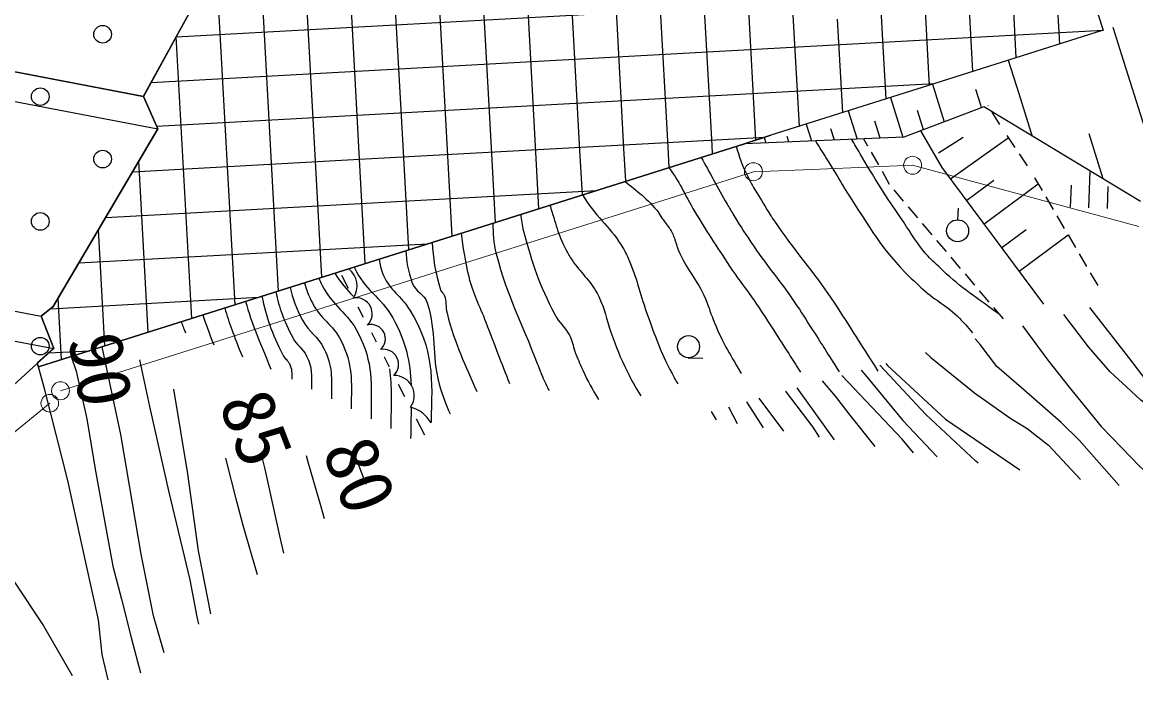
# Model space of a CAD drawing. Units: millimetres, scale not verified. Extents: x 40004 to 680061, y 20002 to 380034.
# Drawn here: x 323980 to 361869, y 241114 to 263477 of the extents above; entities that cross this region are included whole.
import ezdxf
from ezdxf.enums import TextEntityAlignment as Align

# ---------------------------------------------------------------- set-up
doc = ezdxf.new("R2010")
doc.units = ezdxf.units.MM
doc.header["$LTSCALE"] = 1000.09
doc.layers.add('M-BGD', color=7, linetype='Continuous', lineweight=25)
doc.layers.add('M-BMK-ROW', color=30, linetype='Continuous', lineweight=13)
doc.styles.add('ＭＳ ゴシック', font='')
doc.styles.get('ＭＳ ゴシック').set_extended_font_data('MS Gothic')

msp = doc.modelspace()

# ---------------------------------------------------------------- linework, layer by layer
at = {"layer": 'M-BGD'}
for p, q in [((336958, 258877), (336136, 273900)), ((338457, 258938), (337655, 273593)), ((339957, 258998), (339174, 273291)), ((341456, 259059), (340693, 272993)), ((335459, 258816), (334704, 272614)), ((342955, 259120), (342212, 272700)), ((333960, 258756), (333220, 272283)), ((344454, 259180), (343730, 272411)), ((353278, 262652), (352833, 270776)), ((354831, 261718), (354350, 270519)), ((356329, 261805), (355866, 270267)), ((357806, 262272), (357382, 270019)), ((358612, 269821), (360762, 263206)), ((332461, 258695), (331863, 269623)), ((359283, 262738), (358952, 268775)), ((328107, 260958), (331638, 267411)), ((328108, 260961), (331638, 267413)), ((328109, 260961), (331639, 267414)), ((328109, 260958), (331639, 267411)), ((328109, 260958), (331639, 267411)), ((345953, 259241), (345511, 267323)), ((347452, 259302), (347064, 266389)), ((331223, 253869), (330587, 265489)), ((348945, 259471), (348618, 265454)), ((350422, 259938), (350171, 264520)), ((329216, 262982), (350768, 264161)), ((351899, 260404), (351724, 263586)), ((329746, 253402), (329221, 262992)), ((353058, 262784), (360760, 263206)), ((360762, 263206), (355252, 261465)), ((361091, 263310), (361101, 263277)), ((361101, 263277), (361386, 262374)), ((328369, 261433), (353058, 262784)), ((353375, 260871), (353278, 262652)), ((320332, 262445), (328108, 260961)), ((320332, 262442), (328109, 260958)), ((320334, 262445), (328109, 260961)), ((361386, 262374), (362169, 259897)), ((357532, 262185), (357891, 261049)), ((319810, 261524), (328590, 259848)), ((319813, 261526), (328592, 259851)), ((355252, 261465), (349456, 259632)), ((354852, 261338), (354831, 261718)), ((328551, 259941), (355012, 261389)), ((354950, 261369), (355355, 260088)), ((356595, 260657), (356425, 261193)), ((328591, 259851), (328108, 260961)), ((328592, 259851), (328109, 260961)), ((328591, 259848), (328109, 260958)), ((353520, 260917), (353947, 259565)), ((357891, 261049), (358304, 259741)), ((352089, 260465), (352394, 259502)), ((356696, 260596), (353976, 259566)), ((354652, 259822), (354444, 260480)), ((356623, 260569), (356595, 260657)), ((358130, 259734), (356696, 260596)), ((356835, 260649), (356843, 260636)), ((356975, 260424), (357238, 259999)), ((350659, 260013), (350840, 259439)), ((353170, 259533), (352987, 260112)), ((325030, 253807), (328590, 259848)), ((325031, 253811), (328591, 259851)), ((325031, 253807), (328591, 259848)), ((325033, 253811), (328592, 259851)), ((327801, 258506), (328591, 259848)), ((335459, 258816), (349264, 259572)), ((348551, 259346), (349456, 259632)), ((349456, 259632), (348551, 259346)), ((353976, 259566), (348558, 259346)), ((349228, 259560), (349287, 259376)), ((350063, 259407), (350004, 259597)), ((351617, 259470), (351495, 259854)), ((354673, 259594), (354560, 259787)), ((355287, 258541), (354673, 259594)), ((355161, 259034), (355997, 259564)), ((355568, 258150), (357529, 259549)), ((357479, 259627), (357757, 259212)), ((362035, 257386), (358130, 259734)), ((358304, 259741), (358348, 259603)), ((360764, 258150), (360279, 259685)), ((348551, 259346), (324528, 251753)), ((344514, 258070), (344454, 259180)), ((345991, 258537), (345953, 259241)), ((347468, 259004), (347452, 259302)), ((352608, 259510), (352741, 259276)), ((327734, 258394), (335459, 258816)), ((335653, 255270), (335459, 258816)), ((337130, 255736), (336958, 258877)), ((338607, 256203), (338457, 258938)), ((340084, 256670), (339957, 258998)), ((341561, 257137), (341456, 259059)), ((343038, 257604), (342955, 259120)), ((352865, 259059), (353112, 258624)), ((357897, 259004), (358176, 258589)), ((325031, 253807), (327801, 258506)), ((328269, 252936), (327951, 258760)), ((332700, 254336), (332461, 258695)), ((334177, 254803), (333960, 258756)), ((353236, 258407), (353483, 257973)), ((358740, 253893), (355287, 258541)), ((360278, 257165), (360319, 258415)), ((356119, 257421), (357036, 258102)), ((358428, 258186), (358681, 257754)), ((326820, 256841), (343516, 257755)), ((353637, 257776), (353960, 257394)), ((356715, 256618), (358549, 257980)), ((359654, 257186), (359678, 257935)), ((360903, 257145), (360927, 257895)), ((358807, 257538), (359060, 257107)), ((354121, 257204), (354445, 256822)), ((355821, 256759), (355834, 257159)), ((359186, 256891), (359439, 256460)), ((354606, 256632), (354929, 256250)), ((326792, 252469), (326576, 256428)), ((357312, 255815), (358140, 256431)), ((357908, 255013), (359565, 256244)), ((359565, 256244), (359818, 255812)), ((325905, 255289), (337768, 255938)), ((355091, 256059), (355414, 255678)), ((355576, 255487), (355899, 255106)), ((359944, 255597), (360196, 255165)), ((316163, 255093), (324622, 253478)), ((316165, 255096), (324623, 253481)), ((316165, 255092), (324624, 253478)), ((316167, 255095), (324625, 253481)), ((335085, 254420), (334854, 254864)), ((356061, 254915), (356384, 254533)), ((360323, 254949), (360575, 254518)), ((356546, 254343), (356869, 253961)), ((315642, 254174), (325053, 252378)), ((315644, 254177), (325053, 252381)), ((315644, 254174), (325055, 252377)), ((315646, 254177), (325053, 252382)), ((324940, 253734), (332020, 254121)), ((325316, 252002), (325201, 254095)), ((324623, 253481), (325031, 253811)), ((324623, 253481), (324625, 253479)), ((324624, 253478), (325031, 253807)), ((324625, 253481), (325033, 253811)), ((324625, 253481), (324626, 253479)), ((335595, 253440), (335412, 253792)), ((357031, 253771), (357354, 253389)), ((361631, 252072), (360308, 253779)), ((325055, 252377), (324624, 253478)), ((324625, 253479), (325054, 252381)), ((324626, 253479), (325056, 252381)), ((336034, 252596), (335869, 252913)), ((325054, 252380), (324490, 251878)), ((324490, 251874), (325055, 252377)), ((325054, 252379), (324492, 251878)), ((325053, 252382), (325056, 252381)), ((325053, 252381), (325054, 252381)), ((325054, 252381), (325054, 252380)), ((325056, 252381), (325054, 252379)), ((324887, 252228), (326271, 252304)), ((336477, 251744), (336302, 252082)), ((346639, 252068), (347139, 252052)), ((362638, 250771), (361631, 252072)), ((324490, 251874), (320103, 247885)), ((324528, 251753), (324490, 251874)), ((324494, 251878), (324493, 251881)), ((324529, 251753), (324494, 251878)), ((337001, 250737), (336785, 251151)), ((351618, 249275), (350349, 251042)), ((349208, 249680), (348632, 250570)), ((349897, 249564), (349060, 250687)), ((347419, 250236), (347587, 249956)), ((348009, 250399), (348311, 249833)), ((337680, 249431), (337396, 249977)), ((335280, 248774), (335676, 247765))]:
    msp.add_line(p, q, dxfattribs=at)
for points in [[(335179, 272720), (332528, 272129), (332778, 271063), (331162, 268520), (331639, 267411), (328109, 260958), (328591, 259848), (327801, 258506)], [(327801, 258506), (325031, 253807), (324624, 253478), (325055, 252377), (324490, 251874), (324528, 251753), (348551, 259346)], [(361555, 251074), (361004, 251582), (360266, 252438), (359425, 253537)], [(358018, 253150), (358881, 251987), (359608, 251068), (360698, 249723), (361397, 249000)], [(328804, 242023), (328450, 243290), (328030, 245386), (327330, 249459), (326703, 252440)], [(361304, 247722), (359939, 249262), (359334, 249863), (358061, 250977), (357145, 251769), (356571, 252520), (356410, 252708)], [(325641, 252105), (325808, 251606), (326179, 249986), (326463, 248275), (326860, 246084), (327059, 244973), (327361, 243850), (327697, 242507), (327998, 241349)], [(327971, 251990), (328306, 250413), (328960, 247538), (329676, 244513), (329923, 243249), (329975, 243001)], [(354720, 252243), (354900, 252070), (356383, 250878), (357581, 250019), (358178, 249662), (358903, 249088), (359985, 247926)], [(326899, 241114), (326697, 241969), (326569, 243149), (326139, 245103), (325527, 247887), (324759, 250924), (324529, 251753)], [(352527, 251641), (352722, 251412), (353941, 249933), (355109, 248701)], [(356508, 248476), (356428, 248549), (354732, 250138), (353160, 251814)], [(353360, 251870), (353417, 251806), (355392, 249972), (357928, 248249)], [(352997, 249047), (352156, 250111), (351655, 250757), (351213, 251279)], [(354307, 248832), (353919, 249301), (351873, 251461)], [(330398, 243355), (329972, 245493), (329617, 248112), (329138, 250995)], [(349951, 250932), (349977, 250899), (350879, 249707), (351100, 249362)], [(363614, 249439), (362047, 250619), (361555, 251074)], [(361397, 249000), (361986, 248391), (362842, 247593), (362998, 247463)], [(331984, 244680), (331497, 246363), (331283, 247172), (330905, 248645)], [(332137, 248681), (332233, 248271), (332758, 245908), (332869, 245420)], [(334265, 246586), (334149, 246992), (333712, 248516), (333646, 248726)], [(311891, 242940), (312473, 243431), (314224, 244540), (315565, 245415), (317061, 246085), (318320, 246374), (319882, 246420), (321325, 245960), (322602, 245364), (323715, 244430), (324707, 242943), (325674, 241263)]]:
    msp.add_lwpolyline(points, dxfattribs=at)
for centre, radius in [((326713, 263068), 300), ((324592, 260946), 300), ((326713, 258825), 300), ((324592, 256703), 300), ((355808, 256384), 375), ((324592, 252460), 300), ((346651, 252443), 375)]:
    msp.add_circle(centre, radius, dxfattribs=at)
for centre, radius, start, end in [((334612, 254505), 758, 327.6645, 50.7455), ((335339, 253559), 548, 315.8335, 99.1323), ((335855, 252713), 480, 310.0949, 104.8709), ((336267, 251838), 518, 313.505, 101.4607), ((336633, 250779), 683, 324.2095, 90.7563), ((336963, 249357), 1047, 27.8875, 77.6467)]:
    msp.add_arc(centre, radius, start, end, dxfattribs=at)
for points in [[(345274, 259214), (345274, 259214), (345274, 259214), (345274, 259214)], [(345274, 259214), (345274, 259214), (345274, 259214), (345274, 259214)], [(346847, 259277), (346847, 259277), (346847, 259277), (346847, 259277)], [(346847, 259277), (346847, 259277), (346847, 259277), (346847, 259277)], [(348251, 259334), (348251, 259334), (348251, 259334), (348251, 259334)], [(348251, 259334), (348251, 259334), (348251, 259334), (348251, 259334)], [(350968, 259444), (350968, 259444), (350968, 259444), (350968, 259444)], [(350968, 259444), (350968, 259444), (350968, 259444), (350968, 259444)], [(350968, 259444), (351135, 259178), (351305, 258904), (351479, 258620)], [(352207, 259494), (352207, 259494), (352207, 259494), (352207, 259494)], [(352491, 259003), (352394, 259171), (352300, 259333), (352207, 259494)], [(352207, 259494), (352207, 259494), (352207, 259494), (352207, 259494)], [(347079, 258881), (347079, 258881), (347079, 258881), (347079, 258881)], [(347079, 258881), (347079, 258881), (347079, 258881), (347079, 258881)], [(347079, 258881), (347370, 258371), (347624, 257879), (347967, 257289)], [(345985, 258535), (345985, 258535), (345985, 258535), (345985, 258535)], [(345985, 258535), (345985, 258535), (345985, 258535), (345985, 258535)], [(351479, 258620), (351629, 258376), (351782, 258125), (351939, 257865)], [(327681, 258306), (327681, 258305), (327681, 258304), (327681, 258304)], [(327681, 258304), (327681, 258304), (327681, 258304), (327681, 258304)], [(327681, 258304), (327681, 258304), (327681, 258304), (327681, 258304)], [(344494, 258064), (344494, 258064), (344494, 258064), (344494, 258064)], [(344494, 258064), (344494, 258064), (344494, 258064), (344494, 258064)], [(327089, 257301), (327089, 257301), (327089, 257300), (327090, 257299)], [(327090, 257299), (327090, 257299), (327090, 257299), (327090, 257299)], [(327090, 257299), (327090, 257299), (327090, 257299), (327090, 257299)], [(343045, 257606), (343045, 257606), (343045, 257606), (343045, 257606)], [(343045, 257606), (343460, 256900), (343951, 256546), (344349, 255918)], [(343045, 257606), (343045, 257606), (343045, 257606), (343045, 257606)], [(340942, 256941), (340942, 256941), (340942, 256941), (340942, 256941)], [(340942, 256941), (340942, 256941), (340942, 256941), (340942, 256941)], [(341940, 257257), (341940, 257257), (341940, 257257), (341940, 257257)], [(341940, 257257), (341940, 257257), (341940, 257257), (341940, 257257)], [(339994, 256642), (339994, 256642), (339994, 256642), (339994, 256642)], [(339994, 256642), (339994, 256642), (339994, 256642), (339994, 256642)], [(326493, 256290), (326493, 256289), (326494, 256289), (326494, 256288)], [(326494, 256288), (326494, 256288), (326494, 256288), (326494, 256288)], [(326494, 256288), (326494, 256288), (326494, 256288), (326494, 256288)], [(338912, 256300), (338912, 256300), (338912, 256300), (338912, 256300)], [(338912, 256300), (338912, 256300), (338912, 256300), (338912, 256300)], [(337929, 255989), (337929, 255989), (337929, 255989), (337929, 255989)], [(337929, 255989), (337929, 255989), (337929, 255989), (337929, 255989)], [(336127, 255419), (336127, 255419), (336127, 255419), (336127, 255419)], [(336127, 255419), (336127, 255419), (336127, 255419), (336127, 255419)], [(337030, 255705), (337030, 255705), (337030, 255705), (337030, 255705)], [(337030, 255705), (337030, 255705), (337030, 255705), (337030, 255705)], [(325876, 255242), (325876, 255241), (325876, 255241), (325876, 255240)], [(325876, 255240), (325876, 255240), (325876, 255240), (325876, 255240)], [(325876, 255240), (325876, 255240), (325876, 255240), (325876, 255240)], [(335281, 255152), (335281, 255152), (335281, 255152), (335281, 255152)], [(335281, 255152), (335281, 255152), (335281, 255152), (335281, 255152)], [(334076, 254771), (334076, 254771), (334076, 254771), (334076, 254771)], [(334076, 254771), (334076, 254771), (334076, 254771), (334076, 254771)], [(334615, 254941), (334615, 254941), (334615, 254941), (334615, 254941)], [(334615, 254941), (334805, 254618), (335023, 254386), (335241, 254157)], [(334615, 254941), (334615, 254941), (334615, 254941), (334615, 254941)], [(332608, 254307), (332608, 254307), (332608, 254307), (332608, 254307)], [(332608, 254307), (332608, 254307), (332608, 254307), (332608, 254307)], [(333092, 254460), (333092, 254460), (333092, 254460), (333092, 254460)], [(333092, 254460), (333092, 254460), (333092, 254460), (333092, 254460)], [(333582, 254615), (333582, 254615), (333582, 254615), (333582, 254615)], [(333582, 254615), (333582, 254615), (333582, 254615), (333582, 254615)], [(331579, 253982), (331785, 253236), (332009, 252744), (332441, 251680)], [(331579, 253982), (331579, 253982), (331579, 253982), (331579, 253982)], [(331579, 253982), (331579, 253982), (331579, 253982), (331579, 253982)], [(332133, 254157), (332133, 254157), (332133, 254157), (332133, 254157)], [(332133, 254157), (332133, 254157), (332133, 254157), (332133, 254157)], [(330123, 253521), (330123, 253521), (330123, 253521), (330123, 253521)], [(330123, 253521), (330215, 253236), (330316, 252958), (330500, 252506)], [(330123, 253521), (330123, 253521), (330123, 253521), (330123, 253521)], [(330868, 253757), (330868, 253757), (330868, 253757), (330868, 253757)], [(330868, 253757), (331023, 253254), (331161, 252854), (331471, 252093)], [(330868, 253757), (330868, 253757), (330868, 253757), (330868, 253757)], [(329385, 253288), (329385, 253288), (329385, 253288), (329385, 253288)], [(329385, 253288), (329385, 253288), (329385, 253288), (329385, 253288)], [(329385, 253288), (329424, 253184), (329470, 253066), (329529, 252919)], [(336475, 251689), (336557, 251100), (336526, 250491), (336521, 249655)], [(337213, 250370), (337208, 250050), (337198, 249704), (337196, 249319)]]:
    msp.add_open_spline(points, degree=3, dxfattribs=at)
for points, knots in [([(348274, 259259), (348370, 258933), (348471, 258616), (348666, 258229), (348776, 258011), (348875, 257836), (348974, 257670)], [0, 0, 0, 0, 1, 1, 1, 2, 2, 2, 2]), ([(357218, 253549), (356226, 254271), (355899, 254458), (355166, 255169), (354967, 255362), (354838, 255455), (354668, 255673), (354327, 256107), (354175, 256379), (353866, 256837), (353600, 257230), (353442, 257444), (353190, 257845), (352923, 258272), (352699, 258648), (352491, 259003)], [0, 0, 0, 0, 1, 1, 1, 2, 2, 2, 3, 3, 3, 4, 4, 4, 5, 5, 5, 5]), ([(345985, 258535), (346411, 257959), (346548, 257545), (346933, 256920), (346936, 256913), (346940, 256907), (346944, 256901)], [0, 0, 0, 0, 1, 1, 1, 2, 2, 2, 2]), ([(344494, 258064), (344868, 257741), (345275, 257490), (345636, 256991), (345652, 256969), (345657, 256955), (345671, 256932), (345772, 256765), (345871, 256653), (345961, 256529)], [0, 0, 0, 0, 1, 1, 1, 2, 2, 2, 3, 3, 3, 3]), ([(348974, 257670), (349120, 257426), (349267, 257203), (349455, 256895), (349477, 256860), (349490, 256841), (349513, 256806), (350281, 255643), (350847, 255086), (351617, 253923), (351652, 253870), (351671, 253840), (351705, 253787), (352255, 252940), (352422, 252669), (353097, 251608)], [0, 0, 0, 0, 1, 1, 1, 2, 2, 2, 3, 3, 3, 4, 4, 4, 5, 5, 5, 5]), ([(351936, 257862), (352912, 256375), (353155, 255818), (354232, 254766), (354383, 254618), (354469, 254537), (354625, 254396), (355085, 253982), (355438, 253858), (355867, 253412), (356049, 253224), (356119, 253153), (356311, 252910)], [0, 0, 0, 0, 1, 1, 1, 2, 2, 2, 3, 3, 3, 4, 4, 4, 4]), ([(347967, 257289), (348039, 257166), (348114, 257039), (348194, 256907), (348447, 256489), (348601, 256262), (348874, 255856), (349382, 255099), (349739, 254725), (350251, 253970), (350505, 253595), (350636, 253377), (350882, 252997), (351235, 252450), (351344, 252276), (351779, 251592)], [0, 0, 0, 0, 1, 1, 1, 2, 2, 2, 3, 3, 3, 4, 4, 4, 5, 5, 5, 5]), ([(340942, 256941), (340956, 256765), (340980, 256579), (341037, 256372), (341349, 255231), (341550, 254583), (342100, 253537), (342256, 253240), (342436, 253131), (342598, 252838), (342709, 252635), (342706, 252493), (342788, 252276), (342883, 252026), (342941, 251888), (343051, 251645), (343243, 251218), (343358, 251026), (343586, 250650)], [0, 0, 0, 0, 1, 1, 1, 2, 2, 2, 3, 3, 3, 4, 4, 4, 5, 5, 5, 6, 6, 6, 6]), ([(341940, 257257), (341948, 257221), (341957, 257184), (341969, 257146), (342151, 256546), (342236, 256195), (342533, 255642), (342600, 255517), (342670, 255408), (342741, 255309)], [0, 0, 0, 0, 1, 1, 1, 2, 2, 2, 3, 3, 3, 3]), ([(346944, 256901), (347428, 256115), (347713, 255675), (348235, 254906), (348476, 254550), (348644, 254374), (348884, 254017), (349354, 253317), (349604, 252916), (350059, 252206), (350216, 251960), (350266, 251883), (350461, 251577)], [0, 0, 0, 0, 1, 1, 1, 2, 2, 2, 3, 3, 3, 4, 4, 4, 4]), ([(339994, 256642), (339996, 256317), (340005, 255976), (340105, 255598), (340505, 254095), (340948, 253323), (341503, 251870), (341542, 251768), (341564, 251711), (341605, 251610), (341628, 251551), (341642, 251518), (341666, 251459), (341754, 251252), (341829, 251093), (341906, 250947)], [0, 0, 0, 0, 1, 1, 1, 2, 2, 2, 3, 3, 3, 4, 4, 4, 5, 5, 5, 5]), ([(345961, 256529), (346029, 256436), (346091, 256335), (346145, 256199), (346214, 256024), (346229, 255917), (346299, 255742), (346579, 255049), (346935, 254755), (347227, 254066), (347359, 253753), (347405, 253566), (347535, 253251), (347825, 252549), (347984, 252320), (348442, 251530)], [0, 0, 0, 0, 1, 1, 1, 2, 2, 2, 3, 3, 3, 4, 4, 4, 5, 5, 5, 5]), ([(338912, 256300), (338980, 255807), (339033, 255406), (339173, 254824), (339325, 254195), (339525, 253878), (339755, 253273), (340070, 252444), (340260, 251945), (340563, 251186)], [0, 0, 0, 0, 1, 1, 1, 2, 2, 2, 3, 3, 3, 3]), ([(337929, 255989), (337960, 255471), (338013, 254969), (338228, 254347), (338252, 254278), (338313, 254266), (338341, 254198), (338433, 253972), (338371, 253815), (338433, 253579), (338724, 252481), (339051, 251821), (339446, 250916)], [0, 0, 0, 0, 1, 1, 1, 2, 2, 2, 3, 3, 3, 4, 4, 4, 4]), ([(344349, 255918), (344438, 255778), (344522, 255624), (344599, 255450), (344909, 254755), (344967, 254321), (345226, 253605), (345526, 252780), (345676, 252304), (346089, 251530), (346164, 251390), (346188, 251338), (346287, 251174)], [0, 0, 0, 0, 1, 1, 1, 2, 2, 2, 3, 3, 3, 4, 4, 4, 4]), ([(336127, 255419), (336142, 255245), (336179, 255069), (336269, 254869), (336510, 254339), (336864, 254176), (337170, 253680), (337990, 252349), (337934, 251352), (337889, 249869)], [0, 0, 0, 0, 1, 1, 1, 2, 2, 2, 3, 3, 3, 3]), ([(337030, 255705), (337052, 255360), (337096, 255019), (337249, 254608), (337363, 254301), (337656, 254251), (337755, 253939), (338088, 252894), (337888, 252222), (338170, 251162), (338279, 250751), (338399, 250468), (338537, 250156)], [0, 0, 0, 0, 1, 1, 1, 2, 2, 2, 3, 3, 3, 4, 4, 4, 4]), ([(335281, 255152), (335284, 255145), (335287, 255138), (335290, 255130), (335622, 254361), (336177, 254153), (336584, 253420), (337048, 252585), (337181, 251918), (337210, 251151)], [0, 0, 0, 0, 1, 1, 1, 2, 2, 2, 3, 3, 3, 3]), ([(342741, 255309), (343030, 254905), (343343, 254660), (343598, 254144), (343819, 253699), (343836, 253406), (344007, 252941), (344205, 252403), (344312, 252098), (344570, 251587), (344736, 251260), (344797, 251144), (345026, 250765)], [0, 0, 0, 0, 1, 1, 1, 2, 2, 2, 3, 3, 3, 4, 4, 4, 4]), ([(334076, 254771), (334104, 254694), (334139, 254615), (334186, 254523), (334544, 253814), (335054, 253611), (335412, 252902), (335930, 251876), (335854, 251236), (335847, 249991)], [0, 0, 0, 0, 1, 1, 1, 2, 2, 2, 3, 3, 3, 3]), ([(332608, 254307), (332719, 253763), (332874, 253335), (333181, 252751), (333324, 252479), (333517, 252398), (333655, 252124), (333855, 251727), (333826, 251480), (333823, 250999)], [0, 0, 0, 0, 1, 1, 1, 2, 2, 2, 3, 3, 3, 3]), ([(333092, 254460), (333177, 254078), (333295, 253763), (333516, 253341), (333734, 252926), (334029, 252802), (334241, 252383), (334547, 251777), (334502, 251399), (334498, 250663)], [0, 0, 0, 0, 1, 1, 1, 2, 2, 2, 3, 3, 3, 3]), ([(333582, 254615), (333640, 254391), (333720, 254191), (333851, 253932), (334136, 253368), (334542, 253207), (334827, 252643), (335239, 251826), (335178, 251318), (335172, 250327)], [0, 0, 0, 0, 1, 1, 1, 2, 2, 2, 3, 3, 3, 3]), ([(332133, 254157), (332278, 253450), (332462, 252912), (332846, 252160), (332912, 252031), (333004, 251994), (333069, 251865), (333164, 251678), (333150, 251562), (333148, 251335)], [0, 0, 0, 0, 1, 1, 1, 2, 2, 2, 3, 3, 3, 3])]:
    msp.add_open_spline(points, degree=3, knots=knots, dxfattribs=at)
at = {"layer": 'M-BMK-ROW'}
for p, q in [((348859, 258395), (351125, 258486)), ((351125, 258486), (354277, 258612)), ((361970, 256531), (354277, 258612)), ((325280, 250942), (348859, 258395)), ((324917, 250516), (320676, 247057))]:
    msp.add_line(p, q, dxfattribs=at)
for centre, radius in [((354277, 258612), 306), ((348859, 258395), 306), ((325280, 250942), 306), ((324916, 250518), 300)]:
    msp.add_circle(centre, radius, dxfattribs=at)

# ---------------------------------------------------------------- texts
at = {"layer": 'M-BGD', "style": 'ＭＳ ゴシック'}
for s, rotation, p in [('90', 280.354, (326662, 251665)), ('85', 290.908, (331952, 249684)), ('80', 290.908, (335474, 248082))]:
    msp.add_text(s, height=1833, rotation=rotation, dxfattribs=at).set_placement(p, align=Align.MIDDLE_CENTER)

doc.saveas('drawing.dxf')
